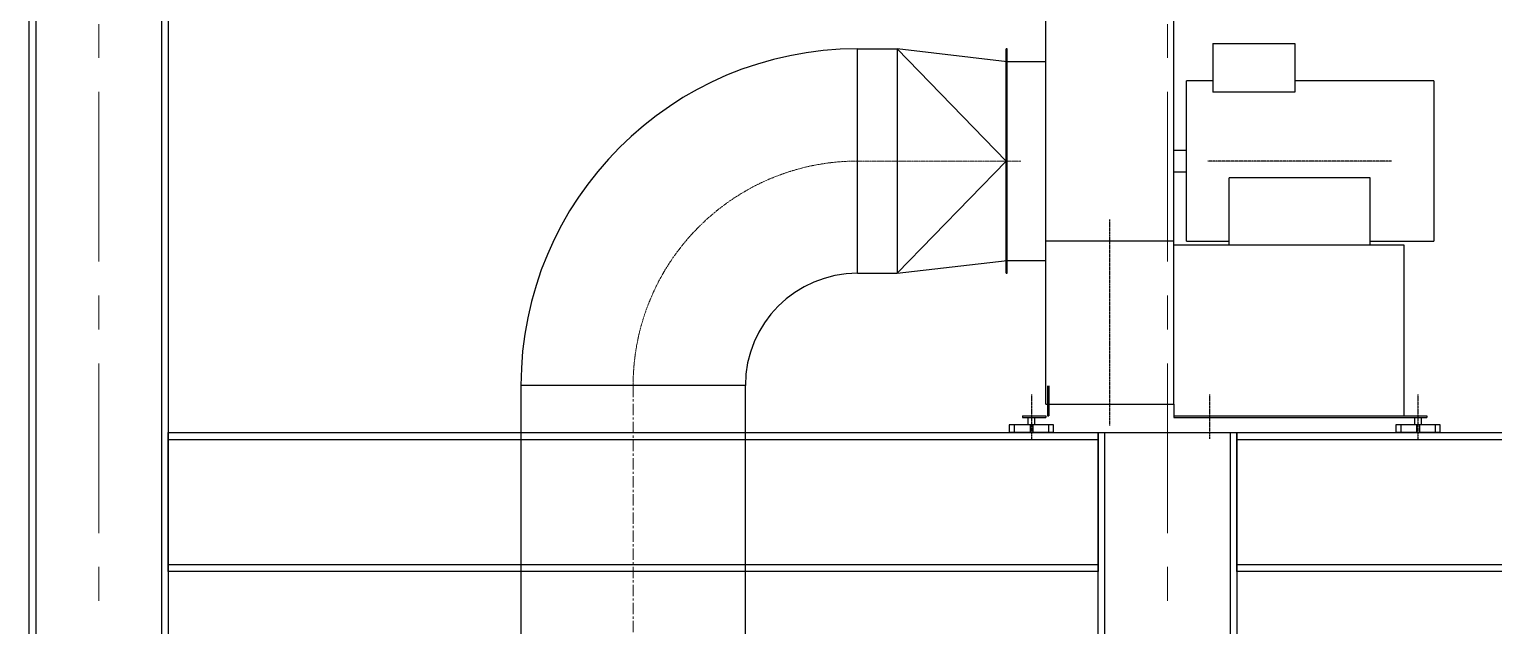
# Model space of a CAD drawing. Header units: millimetres. Extents: x 3220 to 226993, y 817 to 176024.
# Drawn here: x 95309 to 99420, y 103000 to 104674 of the extents above; entities that cross this region are included whole.
import ezdxf

# ---------------------------------------------------------------- set-up
doc = ezdxf.new("R2010")
doc.units = ezdxf.units.MM
for name, pattern in [('AM_DIN_G_W050', [13.75, 9.75, -1.5, 1, -1.5]), ('AXES', [50.8, 31.75, -6.35, 6.35, -6.35]), ('HARTLIJN', [1, 0.84, -0.08, 0, -0.08])]:
    doc.linetypes.add(name, pattern=pattern)
doc.layers.add('Axe', color=1, linetype='AXES', lineweight=9)
doc.layers.add('Maschinen-AM_7', color=1, linetype='AM_DIN_G_W050', lineweight=35)
doc.layers.add('HARTLIJN', color=1, linetype='HARTLIJN')
doc.layers.add('LIJN-035', color=7, linetype='Continuous')

# ---------------------------------------------------------------- blocks, each defined once
blk = doc.blocks.new('section 6-5')
for points in [[(195, 31980), (195, 10020), (-195, 10020), (-195, 31980)], [(-176, 10020), (-176, 31980), (176, 31980), (176, 10020)], [(2805, 25610), (195, 25610), (195, 26000), (2805, 26000)], [(195, 25981), (2805, 25981), (2805, 25629), (195, 25629)], [(3195, 26000), (3195, 21020), (2805, 21020), (2805, 26000)], [(2824, 21020), (2824, 26000), (3176, 26000), (3176, 21020)], [(8805, 25610), (3195, 25610), (3195, 26000), (8805, 26000)], [(3195, 25981), (8805, 25981), (8805, 25629), (3195, 25629)]]:
    blk.add_lwpolyline(points, close=True)
at = {"layer": 'Axe', "ltscale": 15}
for p, q in [((3000, -4000), (3000, 32505.5)), ((0, -4000), (0, 32000))]:
    blk.add_line(p, q, dxfattribs=at)
blk = doc.blocks.new('212.1 G')
at = {"layer": 'HARTLIJN'}
for p, q in [((257.5, 0), (-257.5, 0)), ((-533, -742), (-533, -163.9)), ((-753, -655), (-753, -780)), ((-253, -655), (-253, -780)), ((332, -655), (332, -780))]:
    blk.add_line(p, q, dxfattribs=at)
at = {"layer": 'LIJN-035'}
for p, q in [((-753, 544), (-753, 550)), ((-753, 550), (-313, 550)), ((-753, 544), (-313, 544)), ((-713, -223.9), (-713, 544)), ((-353, -223.9), (-353, 544)), ((-313, 544), (-313, 550)), ((-244, 330), (-244, 193.4)), ((-244, 330), (-14, 330)), ((-14, 330), (-14, 193.4)), ((-821, 315), (-824, 315)), ((-824, 0), (-824, 315)), ((-821, 0), (-821, 315)), ((-713, 279), (-821, 279)), ((-244, 225), (-318, 225)), ((-318, 0), (-318, 225)), ((377, 225), (-14, 225)), ((377, 225), (377, 0)), ((-14, 193.4), (-244, 193.4)), ((-824, -315), (-824, 0)), ((-821, -315), (-821, 0)), ((-318, 30), (-353, 30)), ((-318, -225), (-318, 0)), ((377, 0), (377, -225)), ((-353, -30), (-318, -30)), ((197.5, -47.2), (-197.5, -47.2)), ((-197.5, -235), (-197.5, -47.2)), ((197.5, -235), (197.5, -47.2)), ((-713, -223.9), (-353, -223.9)), ((-713, -682), (-713, -223.9)), ((-353, -682), (-353, -223.9)), ((-353, -235), (292, -235)), ((-318, -225), (-197.5, -225)), ((197.5, -225), (377, -225)), ((292, -235), (292, -715)), ((-821, -279), (-713, -279)), ((-824, -315), (-821, -315)), ((-708, -630.4), (-708, -715)), ((-704, -630.4), (-704, -715)), ((-713, -682), (-708, -682)), ((-704, -682), (-353, -682)), ((-353, -682), (-353, -715)), ((-778, -715), (-778, -720)), ((-778, -715), (-713, -715)), ((-778, -720), (-713, -720)), ((-763, -720), (-763, -740)), ((-743, -740), (-743, -720)), ((-713, -715), (-713, -720)), ((-708, -715), (-704, -715)), ((-353, -715), (357, -715)), ((-353, -715), (-353, -720)), ((-353, -720), (357, -720)), ((322, -720), (322, -740)), ((342, -740), (342, -720)), ((357, -715), (357, -720)), ((-815, -740), (-815, -762)), ((-801.2, -740), (-815, -740)), ((-801.2, -762), (-815, -762)), ((-801.2, -740), (-801.2, -762)), ((-756.9, -740), (-801.2, -740)), ((-756.9, -762), (-801.2, -762)), ((-756.9, -740), (-756.9, -762)), ((-749.1, -740), (-756.9, -740)), ((-749.1, -762), (-756.9, -762)), ((-749.1, -740), (-749.1, -762)), ((-704.8, -740), (-749.1, -740)), ((-704.8, -762), (-749.1, -762)), ((-704.8, -740), (-704.8, -762)), ((-691, -740), (-704.8, -740)), ((-691, -762), (-704.8, -762)), ((-691, -762), (-691, -740)), ((270, -740), (270, -762)), ((283.8, -740), (270, -740)), ((283.8, -762), (270, -762)), ((283.8, -740), (283.8, -762)), ((328.1, -740), (283.8, -740)), ((328.1, -762), (283.8, -762)), ((328.1, -740), (328.1, -762)), ((335.9, -740), (328.1, -740)), ((335.9, -762), (328.1, -762)), ((335.9, -740), (335.9, -762)), ((380.2, -740), (335.9, -740)), ((380.2, -762), (335.9, -762)), ((380.2, -740), (380.2, -762)), ((394, -740), (380.2, -740)), ((394, -762), (380.2, -762)), ((394, -762), (394, -740))]:
    blk.add_line(p, q, dxfattribs=at)
blk = doc.blocks.new('165 L')
at = {"color": 34, "xscale": -1}
blk.add_blockref('212.1 G', (-533, -550), dxfattribs=at)
blk = doc.blocks.new('ligne presse 22 L')
at = {"color": 4}
for p, q in [((-3870, 12577), (-3759, 12577)), ((-3870, 11947), (-3870, 12577)), ((-3450, 12541), (-3759, 12577)), ((-3759, 12577), (-3759, 11947)), ((-3759, 12577), (-3453, 12262)), ((-3453, 12262), (-3759, 11947)), ((-3759, 11947), (-3450, 11983)), ((-3870, 11947), (-3759, 11947)), ((-4815, 11632), (-4815, 8548)), ((-4185, 11632), (-4815, 11632)), ((-4185, 8548), (-4185, 11632))]:
    blk.add_line(p, q, dxfattribs=at)
for radius in [945, 315]:
    blk.add_arc((-3870, 11632), radius, 90, 180, dxfattribs=at)
at = {"layer": 'Axe'}
blk.add_line((-4500, 8348.6), (-4500, 11632), dxfattribs=at)
at = {"layer": 'Maschinen-AM_7', "lineweight": 0, "ltscale": 0.5}
blk.add_line((-3870, 12262), (-3411.6, 12262), dxfattribs=at)
blk.add_arc((-3870, 11632), 630, 90, 180, dxfattribs=at)
at = {"xscale": -1}
blk.add_blockref('165 L', (-3162, 12812), dxfattribs=at)

msp = doc.modelspace()

# ---------------------------------------------------------------- block references
for name, p in [('section 6-5', (95504.1, 77542.4)), ('ligne presse 22 L', (101504.1, 92042.4))]:
    msp.add_blockref(name, p)

doc.saveas('drawing.dxf')
